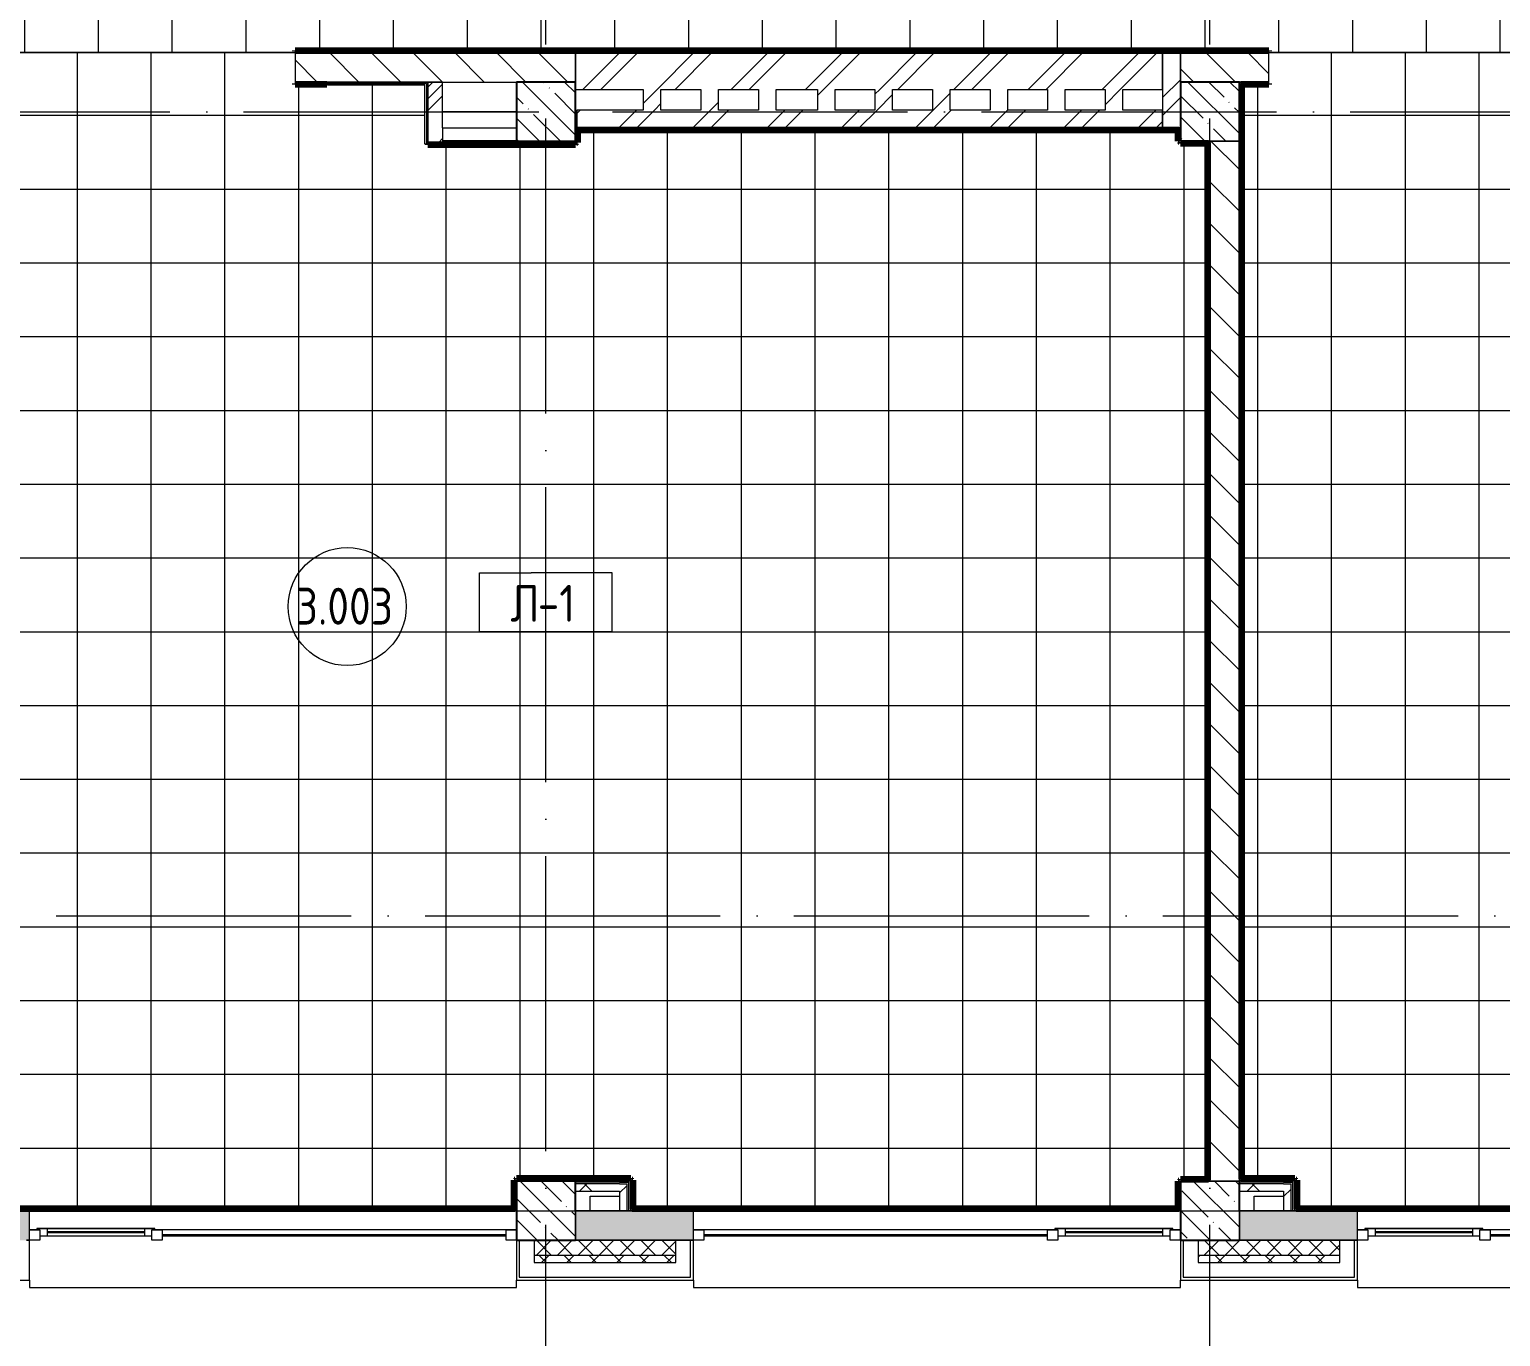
# Model space of a CAD drawing. Header units: millimetres. Extents: x 97 to 215964, y -4577 to 60645.
# Drawn here: x 77548 to 87518, y 42672 to 51533 of the extents above; entities that cross this region are included whole.
import ezdxf

# ---------------------------------------------------------------- set-up
doc = ezdxf.new("R2010")
doc.units = ezdxf.units.MM
doc.linetypes.add('ADSK_Линия сетки', pattern=[2500, 2000, -250, 0, -250])
for name, color, linetype, lineweight in [('A-AREA-____-IDEN', 2, 'Continuous', 20), ('A-FLOR-____-IDEN', 11, 'Continuous', 20), ('A-FLOR-____-OTLN', 192, 'Continuous', 9), ('A-FLOR-____-PATT', 8, 'Continuous', 9), ('A-GENM-____-MCUT', 13, 'Continuous', 9), ('A-GENM-____-OTLN', 13, 'Continuous', 9), ('A-GLAZ-____-MCUT', 151, 'Continuous', 9), ('A-GLAZ-____-OTLN', 151, 'Continuous', 9), ('A-WALL-____-MCUT', 113, 'Continuous', 9), ('A-WALL-____-PATT', 111, 'Continuous', 9), ('A-WALL-FNSH-MCUT', 113, 'Continuous', 9), ('I-WALL-____-OTLN', 2, 'Continuous', 9), ('S-COLS-____-MCUT', 52, 'Continuous', 9), ('S-COLS-____-OTLN', 52, 'Continuous', 9), ('S-GRID-____-OTLN', 1, 'Continuous', 9)]:
    doc.layers.add(name, color=color, linetype=linetype, lineweight=lineweight)
doc.styles.add('GOST Common', font='GOST_Common.ttf', dxfattribs={"width": 0.9, "height": 250})
pattern_1 = [(135, (0, 0), (-141.42136, -141.42136), [])]
pattern_2 = [(45, (0, 0), (-224.5064, 224.5064), []), (45, (79.38, 0), (0, 449.0128), []), (45, (-79.38, 0), (0, 449.0128), [])]
pattern_3 = [(135, (0, 0), (-142.5612, -142.5612), []), (135, (142.56, 0), (-142.5612, -142.5612), [252.016, -50.403, 3.353, -47.05])]
pattern_4 = [(45, (0, 0), (-251.4472, 251.4472), []), (45, (0, 381), (-251.4472, 251.4472), [])]
pattern_5 = [(45, (0, 0), (-141.42136, 141.42136), []), (135, (0, 0), (-141.42136, -141.42136), [])]
pattern_6 = [(270, (81372.87, 47450), (500, 3e-14), []), (0, (81372.87, 47450), (0, 500), [])]

# ---------------------------------------------------------------- blocks, each defined once
blk = doc.blocks.new('Окно_СКБ_2Ст1 - Окно_СКБ_2Ст_3300_ОК1-V17-О_АИ_ПП_8_400_Целиком')
at = {"layer": 'A-GLAZ-____-MCUT', "color": 90}
for p, q in [((-1650, -195), (-1650, -125)), ((-1650, -125), (-1580, -125)), ((-1580, -195), (-1650, -195)), ((-1580, -125), (-1580, -195)), ((750, -195), (750, -125)), ((750, -125), (820, -125)), ((820, -195), (750, -195)), ((820, -195), (800, -195)), ((800, -195), (800, -205)), ((820, -125), (820, -195)), ((1580, -155), (820, -155)), ((820, -155), (820, -195)), ((870, -205), (870, -155)), ((1530, -205), (1530, -155)), ((1580, -195), (1580, -125)), ((1580, -125), (1650, -125)), ((1580, -195), (1580, -155)), ((1650, -195), (1580, -195)), ((1600, -195), (1580, -195)), ((1600, -205), (1600, -195)), ((1650, -125), (1650, -195)), ((800, -205), (1600, -205)), ((1600, -205), (800, -205))]:
    blk.add_line(p, q, dxfattribs=at)
at = {"layer": 'A-GLAZ-____-MCUT', "color": 10, "lineweight": 5}
for p, q in [((750, -155), (-1580, -155)), ((750, -165), (-1580, -165)), ((870, -175), (1530, -175)), ((1530, -185), (870, -185))]:
    blk.add_line(p, q, dxfattribs=at)
at = {"layer": 'A-GLAZ-____-OTLN', "color": 10, "lineweight": 5}
for p, q in [((-1650, -195), (800, -195)), ((1600, -195), (1650, -195))]:
    blk.add_line(p, q, dxfattribs=at)
blk = doc.blocks.new('Окно_СКБ_2Ст1 - Окно_СКБ_2Ст 3300_ОК2л-V18-О_АИ_ПП_8_400_Целиком')
at = {"layer": 'A-GLAZ-____-MCUT', "color": 90}
for p, q in [((-1650, -195), (-1650, -125)), ((-1650, -125), (-1580, -125)), ((-1580, -195), (-1650, -195)), ((-1580, -195), (-1600, -195)), ((-1600, -195), (-1600, -205)), ((-1580, -125), (-1580, -195)), ((-820, -155), (-1580, -155)), ((-1580, -155), (-1580, -195)), ((-1530, -205), (-1530, -155)), ((-870, -205), (-870, -155)), ((-820, -195), (-820, -125)), ((-820, -125), (-750, -125)), ((-820, -195), (-820, -155)), ((-750, -195), (-820, -195)), ((-800, -195), (-820, -195)), ((-800, -205), (-800, -195)), ((-750, -125), (-750, -195)), ((1580, -195), (1580, -125)), ((1580, -125), (1650, -125)), ((1650, -195), (1580, -195)), ((1650, -125), (1650, -195)), ((-1600, -205), (-800, -205)), ((-800, -205), (-1600, -205))]:
    blk.add_line(p, q, dxfattribs=at)
at = {"layer": 'A-GLAZ-____-MCUT', "color": 10, "lineweight": 5}
for p, q in [((-1530, -175), (-870, -175)), ((-870, -185), (-1530, -185)), ((1580, -155), (-750, -155)), ((1580, -165), (-750, -165))]:
    blk.add_line(p, q, dxfattribs=at)
at = {"layer": 'A-GLAZ-____-OTLN', "color": 10, "lineweight": 5}
for p, q in [((-1650, -195), (-1600, -195)), ((-800, -195), (1650, -195))]:
    blk.add_line(p, q, dxfattribs=at)
blk = doc.blocks.new('WNW_Отлив1 - Отлив_металлический 2-28598290-О_АИ_ПП_8_400_Целиком')
at = {"layer": 'A-GLAZ-____-OTLN', "color": 10, "lineweight": 5}
for p, q in [((1650, 320), (-1650, 320)), ((-1650, 320), (-1650, 270)), ((1650, 270), (1650, 320))]:
    blk.add_line(p, q, dxfattribs=at)
blk = doc.blocks.new('BSC_Колонна _Прямоугольная - 400x400-V37-О_АИ_ПП_8_400_Целиком')
at = {"layer": 'S-COLS-____-OTLN', "lineweight": 5}
h = blk.add_hatch(dxfattribs=at)
h.set_pattern_fill('FP_46', color=256, style=0, pattern_type=2)
h.set_pattern_definition([(135, (-22249.98, -50975), (-142.5619, -142.5619), []), (135, (-22107.42, -50975), (-142.5619, -142.5619), [252.016, -50.403, 3.353, -47.05])])
h.paths.add_polyline_path([(-132.5, -200), (200, -200), (200, 200), (-200, 200), (-199.4, -200)])
at = {"layer": 'S-COLS-____-MCUT', "color": 130, "lineweight": 25}
for p, q in [((200, 200), (-200, 200)), ((-200, 200), (-200, -199)), ((200, -200), (200, 200)), ((-199.4, -200), (200, -200))]:
    blk.add_line(p, q, dxfattribs=at)
blk = doc.blocks.new('ASML_АР_Отделка Люка - ВО Отделка люков_Грунтовка 0_Шпатлевка 0_Окраска 0_0-42722003-О_АИ_ПП_8_400_Целиком')
at = {"layer": 'A-GENM-____-MCUT', "color": 130, "lineweight": 25}
for p, q in [((250, 3), (-250, 3)), ((-250, 3), (-250, 0)), ((250, 0), (250, 3)), ((-250, 0), (250, 0))]:
    blk.add_line(p, q, dxfattribs=at)
blk = doc.blocks.new('0083_СОШ675_АР_R22_rvt-1-О_АИ_ПП_8_400_Целиком')
at = {"layer": 'A-WALL-____-PATT', "lineweight": 5}
h = blk.add_hatch(dxfattribs=at)
h.set_pattern_fill('FP_10', color=10, style=0, pattern_type=2)
h.set_pattern_definition(pattern_1)
h.paths.add_polyline_path([(20859.7, 51175), (22450, 51175), (22450, 51375), (20550, 51375), (20550, 51175)])
h.paths.add_polyline_path([(17250, 51175), (18050, 51175), (18050, 51375), (17250, 51375)])
h.paths.add_polyline_path([(14750, 51175), (14750, 51375), (13050, 51375), (13050, 51175), (14570.9, 51175)])
h = blk.add_hatch(dxfattribs=at)
h.set_pattern_fill('FP_7', color=10, style=0, pattern_type=2)
h.set_pattern_definition(pattern_4)
h.paths.add_polyline_path([(26160, 51125), (26430, 51125), (26430, 51375), (22450, 51375), (22450, 51125), (26040, 51125)])
h = blk.add_hatch(dxfattribs=at)
h.set_pattern_fill('FP_10', color=10, style=0, pattern_type=2)
h.set_pattern_definition(pattern_1)
h.paths.add_polyline_path([(30921.8, 51175), (31450, 51175), (31450, 51375), (29650, 51375), (29650, 51175), (29765, 51175), (29765, 51180), (29775, 51180), (29775, 51175)])
h.paths.add_polyline_path([(27148.5, 51175), (27150, 51175), (27150, 51375), (26550, 51375), (26550, 51175)])
h = blk.add_hatch(dxfattribs=at)
h.set_pattern_fill('FP_11', color=10, style=0, pattern_type=2)
h.set_pattern_definition(pattern_2)
h.paths.add_polyline_path([(21455, 50766), (21550, 50766), (21550, 51175), (21450, 51175), (21450, 50771), (21455, 50771)])
h = blk.add_hatch(dxfattribs=at)
h.set_pattern_fill('FP_7', color=10, style=0, pattern_type=2)
h.set_pattern_definition(pattern_4)
h.paths.add_polyline_path([(23030, 50985), (23030, 51125), (22910, 51125), (22910, 50985)])
h = blk.add_hatch(dxfattribs=at)
h.set_pattern_fill('FP_7', color=10, style=0, pattern_type=2)
h.set_pattern_definition(pattern_4)
h.paths.add_polyline_path([(23300, 50985), (23420, 50985), (23420, 51125), (23300, 51125)])
h = blk.add_hatch(dxfattribs=at)
h.set_pattern_fill('FP_7', color=10, style=0, pattern_type=2)
h.set_pattern_definition(pattern_4)
h.paths.add_polyline_path([(24210, 50985), (24210, 51125), (24090, 51125), (24090, 50985)])
h = blk.add_hatch(dxfattribs=at)
h.set_pattern_fill('FP_7', color=10, style=0, pattern_type=2)
h.set_pattern_definition(pattern_4)
h.paths.add_polyline_path([(24600, 50985), (24600, 51125), (24480, 51125), (24480, 50985)])
h = blk.add_hatch(dxfattribs=at)
h.set_pattern_fill('FP_7', color=10, style=0, pattern_type=2)
h.set_pattern_definition(pattern_4)
h.paths.add_polyline_path([(24990, 50985), (24990, 51125), (24870, 51125), (24870, 50985)])
h = blk.add_hatch(dxfattribs=at)
h.set_pattern_fill('FP_7', color=10, style=0, pattern_type=2)
h.set_pattern_definition(pattern_4)
h.paths.add_polyline_path([(25260, 50985), (25380, 50985), (25380, 51125), (25260, 51125)])
h = blk.add_hatch(dxfattribs=at)
h.set_pattern_fill('FP_7', color=10, style=0, pattern_type=2)
h.set_pattern_definition(pattern_4)
h.paths.add_polyline_path([(26160, 50985), (26160, 51125), (26040, 51125), (26040, 50985)])
h = blk.add_hatch(dxfattribs=at)
h.set_pattern_fill('FP_7', color=10, style=0, pattern_type=2)
h.set_pattern_definition(pattern_4)
h.paths.add_polyline_path([(24633, 50865), (26430, 50865), (26430, 50985), (22460, 50985), (22460, 50865)])
h = blk.add_hatch(dxfattribs=at)
h.set_pattern_fill('FP_11', color=10, style=0, pattern_type=2)
h.set_pattern_definition(pattern_2)
h.paths.add_polyline_path([(21550, 50766), (21550.6, 50766), (21550, 50773)])
h = blk.add_hatch(dxfattribs=at)
h.set_pattern_fill('FP_10', color=10, style=0, pattern_type=2)
h.set_pattern_definition(pattern_1)
h.paths.add_polyline_path([(26750, 43725), (26950, 43725), (26950, 50775), (26750, 50775), (26750, 44091.3)])
h = blk.add_hatch(dxfattribs=at)
h.set_pattern_fill('FP_17', color=252, style=0, pattern_type=2)
h.set_pattern_definition(pattern_5)
h.paths.add_polyline_path([(22750, 43657), (22750, 43707), (22450, 43707), (22450, 43657), (22746.3, 43657)])
h = blk.add_hatch(dxfattribs=at)
h.set_pattern_fill('FP_17', color=252, style=0, pattern_type=2)
h.set_pattern_definition(pattern_5)
h.paths.add_polyline_path([(22750, 43525), (22800, 43525), (22800, 43707), (22750, 43707), (22750, 43602.8)])
h = blk.add_hatch(dxfattribs=at)
h.set_pattern_fill('FP_17', color=252, style=0, pattern_type=2)
h.set_pattern_definition(pattern_5)
h.paths.add_polyline_path([(26950, 43657), (27250, 43657), (27250, 43707), (26950, 43707)])
h = blk.add_hatch(dxfattribs=at)
h.set_pattern_fill('FP_17', color=252, style=0, pattern_type=2)
h.set_pattern_definition(pattern_5)
h.paths.add_polyline_path([(27250, 43525), (27300, 43525), (27300, 43707), (27250, 43707), (27250, 43602.8)])
h = blk.add_hatch(dxfattribs=at)
h.set_pattern_fill('FP_69', color=10, style=0, pattern_type=2)
h.set_pattern_definition([(50, (0, 0), (364.3679, -31.8783), [38.1, -419.1]), (355, (0, 0), (-70.4859, 382.1133), [30.48, -335.28]), (100.451, (30.36, -2.66), (293.885, 350.2334), [32.38, -356.18]), (46.184, (0, 101.6), (542.1585, -84.0858), [57.15, -628.65]), (96.636, (45.2, 94.6), (474.805, 494.8554), [48.57, -534.27]), (351.184, (0, 101.6), (474.8102, 494.85), [45.72, -502.92]), (21, (50.8, 76.2), (303.2285, -204.5305), [38.1, -419.1]), (326, (50.8, 76.2), (123.6039, 368.376), [30.48, -335.28]), (71.451, (76.07, 59.16), (426.8341, 163.8427), [32.38, -356.18]), (37.5, (0, 0), (6.17665, 169.11015), [16.764, -314.452, 16.764, -323.596, -336.55]), (37.5, (0, 0), (6.17665, 169.11015), [-671.576, 16.764, -319.786]), (7.5, (0, 0), (133.63888, 200.3615), [16.764, -177.292, 16.764, -306.832, -128.27]), (7.5, (0, 0), (133.63888, 200.3615), [-517.652, 16.764, -111.506]), (327.5, (-113.28, 0), (271.18182, -11.45836), [16.764, -110.236, 16.764, -379.476, -525.78]), (327.5, (-113.28, 0), (271.18182, -11.45836), [-523.24, 16.764, -509.016]), (317.5, (-164.08, 0), (296.2585, 50.85285), [16.764, -148.336, 16.764, -246.38, -373.38]), (317.5, (-164.08, 0), (296.2585, 50.85285), [-428.244, 16.764, -356.616])])
h.paths.add_polyline_path([(69050, 43325), (69050, 43525), (67050, 43525), (67050, 43325), (69030, 43325)])
h.paths.add_polyline_path([(64770, 43325), (65350, 43325), (65350, 43525), (64650, 43525), (64650, 43325), (64670, 43325)])
h.paths.add_polyline_path([(62670, 43325), (63350, 43325), (63350, 43525), (62550, 43525), (62550, 43325), (62570, 43325)])
h.paths.add_polyline_path([(58070, 43325), (58850, 43325), (58850, 43525), (58050, 43525), (58050, 43325)])
h.paths.add_polyline_path([(54350, 43325), (54350, 43525), (53550, 43525), (53550, 43325), (54190.3, 43325)])
h.paths.add_polyline_path([(51850, 43325), (51850, 43525), (51150, 43525), (51150, 43325), (51830, 43325)])
h.paths.add_polyline_path([(49850, 43325), (49850, 43525), (49050, 43525), (49050, 43325), (49788.2, 43325)])
h.paths.add_polyline_path([(45350, 43325), (45350, 43525), (44550, 43525), (44550, 43325), (44757.1, 43325)])
h.paths.add_polyline_path([(40355, 43325), (40850, 43325), (40850, 43525), (40050, 43525), (40050, 43325), (40170, 43325)])
h.paths.add_polyline_path([(36630, 43325), (36750, 43325), (36750, 43525), (36350, 43525), (36350, 43325), (36581.7, 43325)])
h.paths.add_polyline_path([(35950, 43325), (35950, 43525), (35550, 43525), (35550, 43325), (35670, 43325)])
h.paths.add_polyline_path([(33850, 43325), (33850, 43525), (33150, 43525), (33150, 43325), (33830, 43325)])
h.paths.add_polyline_path([(32230, 43325), (32250, 43325), (32250, 43525), (31450, 43525), (31450, 43325), (32179.5, 43325)])
h.paths.add_polyline_path([(27630, 43325), (27750, 43325), (27750, 43525), (26950, 43525), (26950, 43325), (27148.5, 43325)])
h.paths.add_polyline_path([(23250, 43325), (23250, 43525), (22450, 43525), (22450, 43325), (23230, 43325)])
h.paths.add_polyline_path([(18730, 43325), (18750, 43325), (18750, 43525), (17950, 43525), (17950, 43325), (18630, 43325)])
h.paths.add_polyline_path([(15730, 43325), (15850, 43325), (15850, 43525), (15150, 43525), (15150, 43325), (15270, 43325)])
h.paths.add_polyline_path([(14130, 43325), (14250, 43325), (14250, 43525), (13450, 43525), (13450, 43325), (13942, 43325)])
h.paths.add_polyline_path([(9750, 43325), (9750, 43525), (8950, 43525), (8950, 43325), (9730, 43325)])
h.paths.add_polyline_path([(5137.7, 43325), (5250, 43325), (5250, 43525), (4450, 43525), (4450, 43325), (5130, 43325)])
h.paths.add_polyline_path([(735.5, 43325), (750, 43325), (750, 43525), (200, 43525), (200, 43325), (730, 43325)])
h = blk.add_hatch(dxfattribs=at)
h.set_pattern_fill('FP_16', color=10, style=0, pattern_type=2)
h.set_pattern_definition([(45, (0, 0), (-70.71068, 70.71068), []), (135, (0, 0), (-70.71068, -70.71068), [])])
h.paths.add_polyline_path([(69030, 43225), (69050, 43225), (69050, 43325), (67170, 43325), (67170, 43225), (68654.6, 43225)])
h.paths.add_polyline_path([(63623.5, 43225), (63630, 43225), (63630, 43325), (62670, 43325), (62670, 43225), (62994.6, 43225)])
h.paths.add_polyline_path([(65230, 43225), (65230, 43325), (64770, 43325), (64770, 43225), (64881.3, 43225)])
h.paths.add_polyline_path([(58592.5, 43225), (59130, 43225), (59130, 43325), (58170, 43325), (58170, 43225)])
h.paths.add_polyline_path([(54630, 43225), (54630, 43325), (53670, 43325), (53670, 43225), (54190.3, 43225)])
h.paths.add_polyline_path([(51270, 43225), (51730, 43225), (51730, 43325), (51270, 43325)])
h.paths.add_polyline_path([(49170, 43225), (50130, 43225), (50130, 43325), (49170, 43325)])
h.paths.add_polyline_path([(44670, 43225), (45630, 43225), (45630, 43325), (44670, 43325)])
h.paths.add_polyline_path([(41130, 43225), (41130, 43325), (40170, 43325), (40170, 43225), (40983.8, 43225)])
h.paths.add_polyline_path([(36581.7, 43225), (36630, 43225), (36630, 43325), (35670, 43325), (35670, 43225), (35952.8, 43225)])
h.paths.add_polyline_path([(33270, 43225), (33730, 43225), (33730, 43325), (33270, 43325)])
h.paths.add_polyline_path([(31550.6, 43225), (32130, 43225), (32130, 43325), (31170, 43325), (31170, 43225)])
h.paths.add_polyline_path([(26670, 43225), (27630, 43225), (27630, 43325), (26670, 43325)])
h.paths.add_polyline_path([(23130, 43225), (23130, 43325), (22170, 43325), (22170, 43225), (22746.3, 43225)])
h.paths.add_polyline_path([(18630, 43225), (18630, 43325), (17670, 43325), (17670, 43225), (18344.2, 43225)])
h.paths.add_polyline_path([(15270, 43225), (15730, 43225), (15730, 43325), (15270, 43325)])
h.paths.add_polyline_path([(14130, 43225), (14130, 43325), (13170, 43325), (13170, 43225), (13942, 43225)])
h.paths.add_polyline_path([(9630, 43225), (9630, 43325), (8670, 43325), (8670, 43225), (9539.8, 43225)])
h.paths.add_polyline_path([(4170, 43225), (5130, 43225), (5130, 43325), (4170, 43325)])
h.paths.add_polyline_path([(106.6, 43225), (630, 43225), (630, 43325), (-300, 43325), (-300, 43225)])
h = blk.add_hatch(dxfattribs=at)
h.set_pattern_fill('FP_9', color=10, style=0, pattern_type=2)
h.set_pattern_definition([(135, (0, 0), (-84.85281, -84.85281), []), (225, (0, 0), (84.85281, -84.85281), [])])
h.paths.add_polyline_path([(69050, 43175), (69050, 43225), (67170, 43225), (67170, 43175), (69030, 43175)])
h.paths.add_polyline_path([(64770, 43175), (65230, 43175), (65230, 43225), (64770, 43225)])
h.paths.add_polyline_path([(63630, 43175), (63630, 43225), (62670, 43225), (62670, 43175), (63623.5, 43175)])
h.paths.add_polyline_path([(59130, 43175), (59130, 43225), (58170, 43225), (58170, 43175), (58592.5, 43175)])
h.paths.add_polyline_path([(53670, 43175), (54630, 43175), (54630, 43225), (53670, 43225)])
h.paths.add_polyline_path([(51270, 43175), (51730, 43175), (51730, 43225), (51270, 43225)])
h.paths.add_polyline_path([(50130, 43175), (50130, 43225), (49170, 43225), (49170, 43175), (49788.2, 43175)])
h.paths.add_polyline_path([(45630, 43175), (45630, 43225), (44670, 43225), (44670, 43175), (45386, 43175)])
h.paths.add_polyline_path([(40170, 43175), (41130, 43175), (41130, 43225), (40170, 43225)])
h.paths.add_polyline_path([(35670, 43175), (36630, 43175), (36630, 43225), (35670, 43225)])
h.paths.add_polyline_path([(33437.3, 43175), (33730, 43175), (33730, 43225), (33270, 43225), (33270, 43175)])
h.paths.add_polyline_path([(31550.6, 43175), (32130, 43175), (32130, 43225), (31170, 43225), (31170, 43175)])
h.paths.add_polyline_path([(27630, 43175), (27630, 43225), (26670, 43225), (26670, 43175), (27148.5, 43175)])
h.paths.add_polyline_path([(22746.3, 43175), (23130, 43175), (23130, 43225), (22170, 43225), (22170, 43175)])
h.paths.add_polyline_path([(18344.2, 43175), (18630, 43175), (18630, 43225), (17670, 43225), (17670, 43175), (17715.3, 43175)])
h.paths.add_polyline_path([(15730, 43175), (15730, 43225), (15270, 43225), (15270, 43175)])
h.paths.add_polyline_path([(13313.1, 43175), (14130, 43175), (14130, 43225), (13170, 43225), (13170, 43175)])
h.paths.add_polyline_path([(9539.8, 43175), (9630, 43175), (9630, 43225), (8670, 43225), (8670, 43175), (8911, 43175)])
h.paths.add_polyline_path([(4170, 43175), (5130, 43175), (5130, 43225), (4170, 43225)])
h.paths.add_polyline_path([(-350, 43175), (630, 43175), (630, 43225), (-350, 43225)])
at = {"layer": 'S-COLS-____-OTLN', "lineweight": 5}
h = blk.add_hatch(dxfattribs=at)
h.set_pattern_fill('FP_8', color=256, style=0, pattern_type=2)
h.set_pattern_definition(pattern_3)
h.paths.add_polyline_path([(26550, 50775), (26950, 50775), (26950, 51175), (26550, 51175), (26550, 50930.5)])
h = blk.add_hatch(dxfattribs=at)
h.set_pattern_fill('FP_8', color=256, style=0, pattern_type=2)
h.set_pattern_definition(pattern_3)
h.paths.add_polyline_path([(22117.4, 43325), (22450, 43325), (22450, 43725), (22050, 43725), (22050, 43325)])
h = blk.add_hatch(dxfattribs=at)
h.set_pattern_fill('FP_8', color=256, style=0, pattern_type=2)
h.set_pattern_definition(pattern_3)
h.paths.add_polyline_path([(26550, 43325), (26950, 43325), (26950, 43725), (26550, 43725), (26550, 43602.8)])
at = {"layer": 'A-FLOR-____-OTLN', "color": 90}
for p, q in [((22050, 50975), (21550, 50975)), ((22550, 43525), (22550, 43625)), ((22550, 43625), (22750, 43625)), ((27050, 43525), (27050, 43625)), ((27050, 43625), (27250, 43625))]:
    blk.add_line(p, q, dxfattribs=at)
at = {"layer": 'A-WALL-____-MCUT', "color": 50, "lineweight": 13}
for p, q in [((22450, 51375), (20550, 51375)), ((20550, 51375), (20550, 51175)), ((26430, 51375), (22450, 51375)), ((26430, 51125), (26430, 51375)), ((27150, 51375), (26550, 51375)), ((26550, 51375), (26550, 51175)), ((27150, 51175), (27150, 51375)), ((20550, 51175), (22050, 51175)), ((21550, 51175), (21450, 51175)), ((21450, 51175), (21450, 50771)), ((21550, 50866), (21550, 51175)), ((26550, 51175), (27150, 51175)), ((22450, 51125), (22910, 51125)), ((22910, 51125), (22910, 50985)), ((23030, 51125), (23300, 51125)), ((23030, 50985), (23030, 51125)), ((23300, 51125), (23300, 50985)), ((23420, 51125), (23690, 51125)), ((23420, 50985), (23420, 51125)), ((23690, 51125), (23690, 50985)), ((23810, 51125), (24090, 51125)), ((23810, 50985), (23810, 51125)), ((24090, 51125), (24090, 50985)), ((24210, 50985), (24210, 51125)), ((24210, 51125), (24480, 51125)), ((24480, 51125), (24480, 50985)), ((24600, 50985), (24600, 51125)), ((24600, 51125), (24870, 51125)), ((24870, 51125), (24870, 50985)), ((24990, 50985), (24990, 51125)), ((24990, 51125), (25260, 51125)), ((25260, 51125), (25260, 50985)), ((25380, 50985), (25380, 51125)), ((25380, 51125), (25650, 51125)), ((25650, 51125), (25650, 50985)), ((25770, 50985), (25770, 51125)), ((25770, 51125), (26040, 51125)), ((26040, 51125), (26040, 50985)), ((26160, 50985), (26160, 51125)), ((26160, 51125), (26430, 51125)), ((22910, 50985), (22460, 50985)), ((22460, 50985), (22460, 50865)), ((23300, 50985), (23030, 50985)), ((23690, 50985), (23420, 50985)), ((24090, 50985), (23810, 50985)), ((24480, 50985), (24210, 50985)), ((24870, 50985), (24600, 50985)), ((25260, 50985), (24990, 50985)), ((25650, 50985), (25380, 50985)), ((26040, 50985), (25770, 50985)), ((26430, 50985), (26160, 50985)), ((26430, 50865), (26430, 50985)), ((21550.6, 50866), (21550, 50866)), ((21550.6, 50776), (21550.6, 50866)), ((22460, 50865), (26430, 50865)), ((21455, 50766), (21550, 50766)), ((21550, 50766), (21550.6, 50766)), ((21550.6, 50766), (21550.6, 50773)), ((26750, 50775), (26750, 43725)), ((26950, 43725), (26950, 50775)), ((22450, 43707), (22450, 43657)), ((22750, 43707), (22450, 43707)), ((22750, 43707), (22800, 43707)), ((22800, 43525), (22800, 43707)), ((26950, 43707), (26950, 43657)), ((27250, 43707), (26950, 43707)), ((27250, 43707), (27300, 43707)), ((27300, 43525), (27300, 43707)), ((22450, 43657), (22750, 43657)), ((22750, 43657), (22750, 43525)), ((26950, 43657), (27250, 43657)), ((27250, 43657), (27250, 43525)), ((18750, 43525), (17950, 43525)), ((18750, 43325), (18750, 43525)), ((23250, 43525), (22450, 43525)), ((22750, 43525), (22800, 43525)), ((23250, 43325), (23250, 43525)), ((27750, 43525), (26950, 43525)), ((27250, 43525), (27300, 43525)), ((27750, 43325), (27750, 43525)), ((18750, 43325), (18730, 43325)), ((18730, 43325), (18750, 43325)), ((23130, 43325), (22450, 43325)), ((22450, 43325), (23130, 43325)), ((23230, 43325), (23130, 43325)), ((23130, 43325), (23230, 43325)), ((23250, 43325), (23230, 43325)), ((23230, 43325), (23250, 43325)), ((27630, 43325), (26950, 43325)), ((26950, 43325), (27630, 43325)), ((27730, 43325), (27630, 43325)), ((27630, 43325), (27730, 43325)), ((27750, 43325), (27730, 43325)), ((27730, 43325), (27750, 43325))]:
    blk.add_line(p, q, dxfattribs=at)
at = {"layer": 'A-WALL-____-MCUT', "color": 10, "lineweight": 5}
for p, q in [((22450, 51175), (22450, 51375)), ((22450, 51375), (22450, 51175)), ((26950, 50775), (26750, 50775)), ((22750, 43719.5), (22450, 43719.5)), ((22750, 43719.5), (22800, 43719.5)), ((22800, 43719.5), (22812.5, 43719.5)), ((22812.5, 43525), (22812.5, 43719.5)), ((26750, 43725), (26950, 43725)), ((27250, 43719.5), (26950, 43719.5)), ((27250, 43719.5), (27300, 43719.5)), ((27300, 43719.5), (27312.5, 43719.5)), ((27312.5, 43525), (27312.5, 43719.5)), ((22450, 43525), (22450, 43325)), ((26950, 43525), (26950, 43325)), ((22070, 43325), (22070, 43075)), ((22170, 43325), (22170, 43225)), ((23130, 43225), (23130, 43325)), ((23230, 43075), (23230, 43325)), ((26570, 43325), (26570, 43075)), ((26670, 43325), (26670, 43225)), ((27630, 43225), (27630, 43325)), ((27730, 43075), (27730, 43325)), ((22170, 43225), (22170, 43175)), ((22170, 43225), (23130, 43225)), ((22170, 43175), (23130, 43175)), ((23130, 43175), (23130, 43225)), ((26670, 43225), (26670, 43175)), ((26670, 43225), (27630, 43225)), ((26670, 43175), (27630, 43175)), ((27630, 43175), (27630, 43225)), ((22070, 43075), (23230, 43075)), ((26570, 43075), (27730, 43075))]:
    blk.add_line(p, q, dxfattribs=at)
at = {"layer": 'A-WALL-____-MCUT', "color": 90}
for p, q in [((22450, 43325), (22170, 43325)), ((26950, 43325), (26670, 43325))]:
    blk.add_line(p, q, dxfattribs=at)
at = {"layer": 'A-WALL-FNSH-MCUT', "color": 90}
for p, q in [((22750, 43732), (22450, 43732)), ((22450, 43732), (22450, 43719.5)), ((22450, 43719.5), (22450, 43707)), ((22800, 43732), (22750, 43732)), ((22812.5, 43732), (22800, 43732)), ((22825, 43732), (22812.5, 43732)), ((22825, 43525), (22825, 43732)), ((27250, 43732), (26950, 43732)), ((26950, 43732), (26950, 43719.5)), ((26950, 43719.5), (26950, 43707)), ((27300, 43732), (27250, 43732)), ((27312.5, 43732), (27300, 43732)), ((27325, 43732), (27312.5, 43732)), ((27325, 43525), (27325, 43732)), ((22800, 43525), (22812.5, 43525)), ((22812.5, 43525), (22825, 43525)), ((27300, 43525), (27312.5, 43525)), ((27312.5, 43525), (27325, 43525)), ((18750, 43055), (18750, 43325)), ((22070, 43325), (22050, 43325)), ((22050, 43325), (22050, 43055)), ((22170, 43325), (22070, 43325)), ((23250, 43055), (23250, 43325)), ((26570, 43325), (26550, 43325)), ((26550, 43325), (26550, 43055)), ((26670, 43325), (26570, 43325)), ((27750, 43055), (27750, 43325)), ((17550, 43055), (18750, 43055)), ((22050, 43055), (23250, 43055)), ((26550, 43055), (27750, 43055))]:
    blk.add_line(p, q, dxfattribs=at)
at = {"layer": 'I-WALL-____-OTLN', "color": 90}
for p, q in [((21550.6, 50866), (22050, 50866)), ((22050, 50773), (22050, 50766)), ((18750, 43525), (22040, 43525)), ((22040, 43525), (22050, 43525)), ((23250, 43525), (26540, 43525)), ((26540, 43525), (26550, 43525)), ((27750, 43525), (31050, 43525))]:
    blk.add_line(p, q, dxfattribs=at)
at = {"layer": 'S-COLS-____-MCUT', "color": 130, "lineweight": 25}
for p, q in [((26950, 51175), (26550, 51175)), ((26550, 51175), (26550, 50775)), ((26950, 50775), (26950, 51175)), ((26550, 50775), (26750, 50775)), ((22450, 43725), (22050, 43725)), ((22050, 43725), (22050, 43325)), ((22450, 43525), (22450, 43725)), ((26750, 43725), (26550, 43725)), ((26550, 43725), (26550, 43325)), ((26950, 43525), (26950, 43725)), ((22050, 43325), (22450, 43325)), ((26550, 43325), (26950, 43325))]:
    blk.add_line(p, q, dxfattribs=at)
at = {"layer": 'S-COLS-____-OTLN', "color": 90}
for p, q in [((26750, 50775), (26950, 50775)), ((26950, 43725), (26750, 43725)), ((22450, 43325), (22450, 43525)), ((26950, 43325), (26950, 43525))]:
    blk.add_line(p, q, dxfattribs=at)
at = {"layer": 'A-GENM-____-OTLN', "color": 90, "lineweight": 9, "rotation": 180}
blk.add_blockref('ASML_АР_Отделка Люка - ВО Отделка люков_Грунтовка 0_Шпатлевка 0_Окраска 0_0-42722003-О_АИ_ПП_8_400_Целиком', (21800.6, 50776), dxfattribs=at)
at = {"layer": 'A-GLAZ-____-OTLN', "color": 90, "lineweight": 9, "rotation": 180}
for name, p in [('Окно_СКБ_2Ст1 - Окно_СКБ_2Ст_3300_ОК1-V17-О_АИ_ПП_8_400_Целиком', (20400, 43200)), ('Окно_СКБ_2Ст1 - Окно_СКБ_2Ст 3300_ОК2л-V18-О_АИ_ПП_8_400_Целиком', (24900, 43200)), ('Окно_СКБ_2Ст1 - Окно_СКБ_2Ст_3300_ОК1-V17-О_АИ_ПП_8_400_Целиком', (29400, 43200)), ('WNW_Отлив1 - Отлив_металлический 2-28598290-О_АИ_ПП_8_400_Целиком', (20400, 43325)), ('WNW_Отлив1 - Отлив_металлический 2-28598290-О_АИ_ПП_8_400_Целиком', (24900, 43325)), ('WNW_Отлив1 - Отлив_металлический 2-28598290-О_АИ_ПП_8_400_Целиком', (29400, 43325))]:
    blk.add_blockref(name, p, dxfattribs=at)
at = {"layer": 'S-COLS-____-OTLN', "color": 90, "lineweight": 9}
blk.add_blockref('BSC_Колонна _Прямоугольная - 400x400-V37-О_АИ_ПП_8_400_Целиком', (22250, 50975), dxfattribs=at)
blk = doc.blocks.new('BSC_Колонна _Прямоугольная - ПР-1_Профиль торцевой для плитки-V143-О_АИ_ПП_8_400_Целиком')
at = {"layer": 'S-COLS-____-MCUT'}
for p, q in [((5, 5), (-5, 5)), ((-5, 5), (-5, -5)), ((5, -0.1), (5, 5)), ((-5, -5), (0, -5))]:
    blk.add_line(p, q, dxfattribs=at)
blk = doc.blocks.new('BSC_Колонна _Прямоугольная - ПР-1_Профиль торцевой для плитки-3497357-О_АИ_ПП_8_400_Целиком')
at = {"layer": 'S-COLS-____-MCUT'}
for p, q in [((5, 5), (-5, 5)), ((-5, 5), (-5, -5)), ((5, -5), (5, 5)), ((-5, -5), (5, -5))]:
    blk.add_line(p, q, dxfattribs=at)
blk = doc.blocks.new('ADSK_Марка_Перекрытие - Типоразмер_ADSK_Марка-158127-О_АИ_ПП_8_400_Целиком')
at = {"layer": 'A-FLOR-____-IDEN'}
for p, q in [((-4.5, 4), (-1, 4)), ((-4.5, 0), (-4.5, 4)), ((4.5, 4), (-1, 4)), ((4.5, 0), (4.5, 4)), ((4.5, 0), (-4.5, 0)), ((-4.5, 0), (4, 0))]:
    blk.add_line(p, q, dxfattribs=at)
blk = doc.blocks.new('ADSK_Марка_Помещение_ОдноЗначение - Номер-159740-О_АИ_ПП_8_400_Целиком')
at = {"layer": 'A-AREA-____-IDEN'}
blk.add_circle((0, 0), 4, dxfattribs=at)

msp = doc.modelspace()

# ---------------------------------------------------------------- hatches: boundary and pattern name
at = {"layer": 'A-FLOR-____-PATT'}
h = msp.add_hatch(dxfattribs=at)
h.set_pattern_fill('FP_198', color=256, style=0, pattern_type=2)
h.set_pattern_definition([(0, (75015.37, 54875), (0, 500), []), (90, (75015.37, 54875), (-500, 3e-14), [])])
h.paths.add_polyline_path([(67497.865903, 54675.000586), (67497.865903, 54874.998278), (65857.887824, 54874.997327), (65857.887824, 54675)])
h.paths.add_polyline_path([(58997.877039, 51374.999414), (61497.865903, 51374.999414), (61497.865903, 51390), (73547.909746, 51390), (73547.909746, 51375), (76047.909746, 51374.999414), (76047.909746, 51390), (76847.887824, 51390), (76847.887824, 51375), (79347.887824, 51374.999414), (79347.887824, 51390), (85947.887824, 51390), (85947.887824, 51375), (88447.887824, 51375), (88447.887824, 51390), (91217.865903, 51390), (91217.865903, 51674.999707), (91232.865903, 51674.999707), (91232.865903, 54374.999707), (91217.865903, 54374.999707), (91217.865903, 54660.000586), (87567.865903, 54660.267855), (87567.865903, 54675.000586), (87572.865903, 54675.000586), (87572.727233, 54875), (86072.887824, 54875), (86072.865903, 54675), (86067.865903, 54675), (86067.865903, 54660.000586), (83722.865903, 54660.000586), (83722.865903, 54665.000586), (83712.865903, 54665.000586), (83712.865903, 54675.000586), (83707.865903, 54675), (83707.865903, 57260), (82952.865903, 57260), (82952.865903, 57265), (82942.865903, 57265), (82942.865903, 57274.999414), (82937.865903, 57274.999414), (82937.865903, 58360), (81472.865903, 58360), (81472.865903, 58199.999414), (81454.865903, 58199.999414), (81454.865903, 58160.000586), (81449.865903, 58160.000586), (81449.865903, 58150.000586), (81439.865903, 58150.000586), (81439.865903, 58145.000586), (81212.865903, 58145.000586), (81212.865903, 58064.999414), (81197.887824, 58064.999414), (81197.887824, 57014.999414), (81212.865903, 57014.999414), (81212.865903, 54675), (81207.865903, 54675), (81207.865903, 54665.000586), (81197.865903, 54665.000586), (81196.736835, 54660.000586), (77670.156824, 54660.000586), (77670.156824, 54655.000586), (77168.506824, 54655.000586), (77168.506824, 54660.000586), (74557.887824, 54660.000586), (74557.887824, 54675), (74547.903648, 54675), (74547.903648, 54795), (73507.887824, 54793.858951), (73507.887824, 54660.000586), (72397.903648, 54660.000586), (72397.347315, 54665.000586), (72387.903648, 54665.000586), (72387.903648, 54675), (72382.903648, 54675), (72382.903648, 58274.820414), (72127.634255, 58274.820414), (72127.634255, 58360.000586), (68167.882899, 58360.000586), (68167.882899, 58274.820414), (67912.865903, 58274.820414), (67912.865903, 54675), (67907.865903, 54675), (67907.865903, 54665.000586), (67897.865903, 54665.000586), (67897.865903, 54660.000586), (67497.887824, 54660.000586), (67497.861097, 54675.000586), (65857.887824, 54675), (65857.887824, 54660.000586), (58897.865903, 54660.000586), (58897.865903, 54389.998828), (58812.865903, 54389.998828), (58812.865903, 51625.272332), (58897.865903, 51625.272332), (58897.865903, 51390), (58997.865903, 51390), (58997.865903, 51375)])
h.paths.add_polyline_path([(63827.596882, 51374.999414), (63827.593201, 51375), (63707.596601, 51375)])
h = msp.add_hatch(dxfattribs=at)
h.set_pattern_fill('FP_176', color=256, style=0, pattern_type=2)
h.set_pattern_definition(pattern_6)
h.paths.add_polyline_path([(81637.887825, 43540.000586), (85332.865903, 43540.000586), (85332.865903, 43725), (85337.865903, 43725.000586), (85337.865903, 43735.000586), (85347.865871, 43735.000586), (85348.291451, 43740.000586), (85532.887824, 43740.000586), (85532.887824, 50760.000586), (85347.865903, 50760.000586), (85347.844012, 50765.000586), (85337.865903, 50765.000586), (85337.865903, 50775), (85332.865903, 50775.328787), (85332.865903, 50850.000586), (81262.865903, 50850.000586), (81262.865903, 50766), (81257.865903, 50766), (81257.865903, 50756), (81247.865903, 50756), (81247.865903, 50751), (80247.887824, 50751), (80247.887824, 50756), (80227.887824, 50756.000586), (80227.887824, 51155), (79567.887824, 51155), (79567.887824, 51160), (79347.887824, 51160), (79347.865903, 51374.999414), (76847.887824, 51374.999414), (76847.887824, 51160), (76762.887824, 51160), (76762.887824, 50774.999997), (76757.887824, 50774.999998), (76757.887824, 50765.000586), (76747.887824, 50765.000586), (76747.418512, 50760.000586), (76562.865903, 50760.000586), (76562.865903, 43747.000586), (77122.887825, 43747.000586), (77122.887825, 43742.000586), (77132.887825, 43742.000586), (77132.887825, 43732.000586), (77137.887825, 43732.000586), (77137.887825, 43540.000586), (80832.865903, 43540.000586), (80832.865903, 43732.000586), (80837.865903, 43732.000586), (80837.865903, 43742.000586), (80847.865903, 43742.000586), (80847.865903, 43747.000586), (81622.887825, 43747.000586), (81622.887825, 43742.000586), (81632.887825, 43742.000586), (81632.887825, 43732.000586), (81637.887825, 43732.000586), (81637.887825, 43602.756471)])
h.paths.add_polyline_path([(81247.865903, 43725), (81247.851835, 43732.000586), (80847.865903, 43732.000586), (80847.865903, 43725), (80915.333402, 43725)])
h.paths.add_polyline_path([(76555.365903, 43725), (76747.887824, 43725), (76747.865903, 43732), (76547.887824, 43732.000586), (76547.887824, 43725)])
h.paths.add_polyline_path([(81247.865903, 50766), (81247.843981, 50774.999414), (80848.46465, 50774.999414), (80848.46465, 50766), (81247.333404, 50766)])
h.paths.add_polyline_path([(76747.865903, 50775.000586), (76747.887824, 50775.175334), (76747.865903, 50775.003373)])
h = msp.add_hatch(dxfattribs=at)
h.set_pattern_fill('FP_176', color=256, style=0, pattern_type=2)
h.set_pattern_definition(pattern_6)
h.paths.add_polyline_path([(94121.81199, 43540.000586), (94357.887824, 43540.000586), (94357.887824, 43732.000586), (94362.887824, 43732.000586), (94362.887824, 43742.000586), (94372.887824, 43742.000586), (94373.495234, 43747.000586), (94732.887824, 43747.000586), (94732.887824, 50850.000586), (90262.865903, 50850.000586), (90262.865903, 50766), (90257.865903, 50766), (90257.865903, 50756), (90247.865903, 50756), (90247.865903, 50751), (89247.887824, 50751), (89247.887824, 50756), (89227.887824, 50756.000586), (89227.887824, 51155), (88567.887824, 51155), (88567.887824, 51160.000586), (88447.887824, 51160.000586), (88447.725474, 51374.999414), (85947.887824, 51374.999414), (85947.462871, 51160.000586), (85762.887824, 51160.000586), (85762.887824, 43747.000586), (86122.887825, 43747.000586), (86122.887825, 43742.000586), (86132.887825, 43742.000586), (86132.887825, 43732.000586), (86137.887825, 43731.971771), (86137.887825, 43540.000586), (89832.887824, 43540.000586), (89832.887824, 43732.000586), (89837.887824, 43732.000586), (89837.887824, 43742.000586), (89847.887824, 43742.000586), (89847.887824, 43747.000586), (90622.887825, 43747.000586), (90622.887825, 43742.000586), (90632.887825, 43742.000586), (90632.887825, 43732.000586), (90637.887825, 43732.000586), (90637.887825, 43540.000586), (94091.604913, 43540.000586)])
h.paths.add_polyline_path([(90247.865903, 43725), (90247.865903, 43732), (89847.887824, 43732.000586), (89847.887824, 43725), (89854.88841, 43725)])
h.paths.add_polyline_path([(90247.333404, 50766), (90247.865903, 50766), (90247.843981, 50774.999414), (89847.887824, 50774.999414), (89847.887824, 50766)])
at = {"layer": 'A-WALL-____-PATT'}
h = msp.add_hatch(color=7, dxfattribs=at)
h.paths.add_polyline_path([(91222.865903, 51375), (91222.865903, 51385), (88447.887824, 51385), (88447.887824, 51375), (90977.412326, 51375)])
h.paths.add_polyline_path([(85947.887824, 51375), (85947.887824, 51385), (79347.887824, 51385), (79347.887824, 51375), (85946.372864, 51375.002295)])
h.paths.add_polyline_path([(76847.887824, 51375), (76847.887824, 51385), (76047.909746, 51385), (76047.909746, 51375)])
h.paths.add_polyline_path([(73547.909746, 51375), (73547.909746, 51385), (61497.865903, 51385), (61497.865903, 51375), (73368.77421, 51375)])
h.paths.add_polyline_path([(58797.865903, 51375), (58997.865903, 51375), (58997.865903, 51385), (58797.865903, 51385)])
h = msp.add_hatch(dxfattribs=at)
h.set_pattern_fill('FP_7', style=0, pattern_type=2)
h.set_pattern_definition([(45, (58797.9, 0), (-251.4472, 251.4472), []), (45, (58797.9, 381), (-251.4472, 251.4472), [])])
h.paths.add_polyline_path([(85317.492931, 50865.000586), (85347.887824, 50865.000586), (85347.887824, 51375), (85227.887824, 51375), (85227.887824, 50865.000586)])
h = msp.add_hatch(color=7, dxfattribs=at)
h.paths.add_polyline_path([(80247.887824, 51165), (80247.887824, 51175), (79347.887824, 51175), (79347.887824, 51165), (79562.887824, 51165.075758), (79562.887824, 51170), (79572.887824, 51170), (79572.887824, 51165), (80237.887824, 51165)])
h.paths.add_polyline_path([(76757.887824, 51165), (76847.887824, 51165), (76847.887824, 51175), (76757.887824, 51175)])
for points in [[(80237.88841, 50756.000586), (80247.887824, 50756.000586), (80247.887824, 50761), (80242.887824, 50761), (80242.887824, 50771), (80247.887824, 50771), (80247.887824, 51165), (80237.887824, 51165), (80237.887824, 50930.487821)], [(85747.887824, 43732.000586), (85757.887824, 43732.000586), (85757.887824, 51175.000586), (85747.887824, 51175.000586), (85747.887824, 44091.271895)], [(81257.865903, 50756), (81257.865903, 50865.000586), (81247.865903, 50865.000586), (81247.865903, 50756)], [(85337.865903, 50855.000586), (85337.865903, 50865.000586), (81257.865903, 50865.000586), (81257.865903, 50855.000586), (85317.492931, 50855.000586)], [(85347.865903, 50775.000586), (85347.865903, 50865.000586), (85337.865903, 50865.000586), (85337.865903, 50775.000586)], [(80252.887824, 50756), (81247.865903, 50756), (81247.865903, 50766), (80252.887824, 50766), (80252.887824, 50761), (80247.887824, 50761), (80247.887824, 50756)], [(85537.887824, 50765.000586), (85547.887824, 50765.000586), (85547.887824, 50775.000586), (85337.865903, 50775.000586), (85337.865903, 50765.000586)], [(85537.887824, 43735.000586), (85547.887824, 43735.000586), (85547.887824, 50765.000586), (85537.887824, 50765.000586), (85537.887824, 44091.271895)], [(80847.865903, 43535.000586), (80847.865903, 43742.000586), (80837.865903, 43742.000586), (80837.865903, 43535.000586)], [(81622.887825, 43732.000586), (81632.887825, 43732.000586), (81632.887825, 43742.000586), (80847.865903, 43742.000586), (80847.865903, 43732.000586), (81544.213335, 43732.000586)], [(81632.887825, 43535.000586), (81632.887825, 43732.000586), (81622.887825, 43732.000586), (81622.887825, 43535.000586)], [(85337.865903, 43535.000586), (85347.865903, 43535.000586), (85347.865903, 43735.000586), (85337.865903, 43735.000586), (85337.865903, 43602.756471)], [(85347.865903, 43725.000586), (85547.887824, 43725.000586), (85547.887824, 43735.000586), (85347.865903, 43735.000586)], [(86122.887825, 43732.000586), (86132.887825, 43732.000586), (86132.887825, 43742.000586), (85757.887824, 43742.000586), (85757.887824, 43732.000586), (85946.372864, 43732.000586)], [(86132.887825, 43535.000586), (86132.887825, 43732.000586), (86122.887825, 43732.000586), (86122.887825, 43535.000586)], [(82047.865903, 43525.000586), (82047.865903, 43535.000586), (81622.887825, 43535.000586), (81622.887825, 43525.000586)], [(86547.887824, 43525.000586), (86547.887824, 43535.000586), (86122.887825, 43535.000586), (86122.887825, 43525.000586)]]:
    msp.add_hatch(color=7, dxfattribs=at).paths.add_polyline_path(points)
h = msp.add_hatch(color=7, dxfattribs=at)
h.paths.add_polyline_path([(89237.887824, 51165.000586), (89247.887824, 51165.000586), (89247.887824, 51175.000586), (88572.887824, 51175.000586), (88572.887824, 51170.000586), (88562.887824, 51170.000586), (88562.887824, 51175.000586), (88447.887824, 51175.000586), (88447.887824, 51165.000586), (89227.887824, 51165.000586)])
h.paths.add_polyline_path([(85946.372864, 51165.000586), (85947.887824, 51165.000586), (85947.887824, 51175.000586), (85757.887824, 51175.000586), (85757.887824, 51165.000586)])

# ---------------------------------------------------------------- linework, layer by layer
at = {"layer": 'A-FLOR-____-OTLN'}
for p, q in [((79347.887824, 51374.999414), (76847.887824, 51374.999414)), ((85947.887824, 51374.999414), (88447.887824, 51374.999414)), ((88447.865903, 51374.999414), (85947.887824, 51374.999414))]:
    msp.add_line(p, q, dxfattribs=at)
at = {"layer": 'A-WALL-____-MCUT', "color": 7}
for p, q in [((85947.887824, 51385), (79347.887824, 51385)), ((79347.887824, 51385), (79347.887824, 51375)), ((79347.887824, 51375), (85947.887824, 51375)), ((85347.887824, 51375), (85227.887824, 51375)), ((85227.887824, 51375), (85227.887824, 50865.000586)), ((85347.887824, 50865.000586), (85347.887824, 51375)), ((85947.887824, 51375), (85947.887824, 51385)), ((80247.887824, 51175), (79347.887824, 51175)), ((79347.887824, 51175), (79347.887824, 51165)), ((79347.887824, 51165), (79562.887824, 51165)), ((80247.887824, 50771), (80247.887824, 51175)), ((85747.887824, 51175.000586), (85747.887824, 43732.000586)), ((85947.887824, 51175.000586), (85747.887824, 51175.000586)), ((85757.887824, 43742.000586), (85757.887824, 51165.000586)), ((85757.887824, 51165.000586), (85947.887824, 51165.000586)), ((85947.887824, 51165.000586), (85947.887824, 51175.000586)), ((85347.887824, 50865.000586), (81247.865903, 50865.000586)), ((81257.865903, 50756), (81257.865903, 50855.000586)), ((81257.865903, 50855.000586), (85337.865903, 50855.000586)), ((85337.865903, 50855.000586), (85337.865903, 50765.000586)), ((85347.865903, 50775.000586), (85347.865903, 50865.000586)), ((80237.887824, 50756), (81257.865903, 50756)), ((81247.865903, 50766), (80252.887824, 50766)), ((81247.865903, 50775), (81247.865903, 50766)), ((85337.865903, 50765.000586), (85547.887824, 50765.000586)), ((85547.887824, 50775.000586), (85347.865903, 50775.000586)), ((85537.887824, 50765.000586), (85537.887824, 43735.000586)), ((85547.887824, 43725.000586), (85547.887824, 50775.000586)), ((80837.865903, 43742.000586), (80837.865903, 43535.000586)), ((81632.887825, 43742.000586), (80837.865903, 43742.000586)), ((80847.865903, 43535.000586), (80847.865903, 43732.000586)), ((80847.865903, 43732.000586), (81622.887825, 43732.000586)), ((81622.887825, 43732.000586), (81622.887825, 43525.000586)), ((81632.887825, 43535.000586), (81632.887825, 43742.000586)), ((85337.865903, 43735.000586), (85337.865903, 43535.000586)), ((85547.887824, 43735.000586), (85337.865903, 43735.000586)), ((85347.865903, 43535.000586), (85347.865903, 43725.000586)), ((85347.865903, 43725.000586), (85547.887824, 43725.000586)), ((85747.887824, 43732.000586), (86122.887825, 43732.000586)), ((86132.887825, 43742.000586), (85757.887824, 43742.000586)), ((86122.887825, 43732.000586), (86122.887825, 43525.000586)), ((86132.887825, 43535.000586), (86132.887825, 43742.000586)), ((80837.865903, 43535.000586), (80847.865903, 43535.000586)), ((81622.887825, 43525.000586), (82047.865903, 43525.000586)), ((82047.865903, 43535.000586), (81632.887825, 43535.000586)), ((82047.865903, 43525.000586), (82047.865903, 43535.000586)), ((85337.865903, 43535.000586), (85347.865903, 43535.000586)), ((86122.887825, 43525.000586), (86547.887824, 43525.000586)), ((86547.887824, 43535.000586), (86132.887825, 43535.000586)), ((86547.887824, 43525.000586), (86547.887824, 43535.000586))]:
    msp.add_line(p, q, dxfattribs=at)
at = {"layer": 'I-WALL-____-OTLN', "color": 5, "lineweight": 90}
for p, q in [((79347.887824, 51390), (85947.887824, 51390)), ((79347.887824, 51390), (79347.887824, 51385)), ((85947.887824, 51385), (85947.887824, 51390)), ((79347.887824, 51165), (79347.887824, 51160)), ((79562.887824, 51160), (79347.887824, 51160)), ((85947.887824, 51160.000586), (85757.887824, 51160.000586)), ((85762.887824, 51165.000586), (85762.887824, 43742.000586)), ((85947.887824, 51160.000586), (85947.887824, 51165.000586)), ((85337.865903, 50850.000586), (81257.865903, 50850.000586)), ((81262.865903, 50855.000586), (81262.865903, 50766)), ((85332.865903, 50775.000586), (85332.865903, 50855.000586)), ((80247.887824, 50756), (80247.887824, 50751)), ((81247.865903, 50751), (80247.887824, 50751)), ((81247.865903, 50751), (81247.865903, 50756)), ((81257.865903, 50766), (81262.865903, 50766)), ((85332.865903, 50775.000586), (85337.865903, 50775.000586)), ((85347.865903, 50765.000586), (85347.865903, 50760.000586)), ((85537.887824, 50760.000586), (85347.865903, 50760.000586)), ((85532.887824, 43735.000586), (85532.887824, 50765.000586)), ((80832.865903, 43535.000586), (80832.865903, 43732.000586)), ((80837.865903, 43732.000586), (80832.865903, 43732.000586)), ((80847.865903, 43747.000586), (81622.887825, 43747.000586)), ((80847.865903, 43747.000586), (80847.865903, 43742.000586)), ((81622.887825, 43742.000586), (81622.887825, 43747.000586)), ((81637.887825, 43732.000586), (81632.887825, 43732.000586)), ((81637.887825, 43732.000586), (81637.887825, 43534.880098)), ((85332.865903, 43535.000586), (85332.865903, 43725.000586)), ((85337.865903, 43725.000586), (85332.865903, 43725.000586)), ((85347.865903, 43740.000586), (85537.887824, 43740.000586)), ((85347.865903, 43740.000586), (85347.865903, 43735.000586)), ((85757.881097, 43747.000586), (86122.887825, 43747.000586)), ((86122.887825, 43742.000586), (86122.887825, 43747.000586)), ((86137.887825, 43732.000586), (86132.887825, 43732.000586)), ((86137.887825, 43732.000586), (86137.887825, 43534.880104)), ((77132.887825, 43540.000586), (80837.865903, 43540.000586)), ((81632.887825, 43540.000586), (85337.865903, 43540.000586)), ((86132.887825, 43540.000586), (89837.887824, 43540.000586))]:
    msp.add_line(p, q, dxfattribs=at)
at = {"layer": 'I-WALL-____-OTLN'}
for p, q in [((79567.887824, 51165), (80237.887824, 51165)), ((79567.887824, 51155), (79567.887824, 51165)), ((80227.887824, 51155), (79567.887824, 51155)), ((80227.887824, 50756.000586), (80227.887824, 51155)), ((80237.887824, 51165), (80237.887824, 50756.000586)), ((80227.887824, 50756.000586), (80237.887824, 50756.000586)), ((77547.865903, 43535.000586), (80837.865903, 43535.000586)), ((80847.865903, 43525.000586), (77547.887824, 43525.000586)), ((82047.865903, 43535.000586), (85337.865903, 43535.000586)), ((85347.865903, 43525.000586), (82047.887824, 43525.000586)), ((86547.887824, 43535.000586), (89837.887824, 43535.000586)), ((89847.865903, 43525.000586), (86547.887824, 43525.000586))]:
    msp.add_line(p, q, dxfattribs=at)
at = {"layer": 'S-GRID-____-OTLN', "linetype": 'ADSK_Линия сетки'}
for p, q in [((81047.887824, -3572.657751), (81047.887824, 60644.999414)), ((85547.887824, -3572.657751), (85547.887824, 60644.999414)), ((56498.336609, 50975.000586), (213876.441901, 50975.000586)), ((55228.336609, 45525.000586), (215146.441901, 45525.000586)), ((55228.336609, 43525.000586), (215146.441901, 43525.000586))]:
    msp.add_line(p, q, dxfattribs=at)

# ---------------------------------------------------------------- block references
at = {"color": 250, "lineweight": 5}
msp.add_blockref('0083_СОШ675_АР_R22_rvt-1-О_АИ_ПП_8_400_Целиком', (58797.887824, 0), dxfattribs=at)
at = {"layer": 'A-AREA-____-IDEN', "xscale": 99.99999999999993, "yscale": 99.99999999999993, "zscale": 99.99999999999993}
msp.add_blockref('ADSK_Марка_Помещение_ОдноЗначение - Номер-159740-О_АИ_ПП_8_400_Целиком', (79701.549862, 47620.234589), dxfattribs=at)
at = {"layer": 'A-FLOR-____-IDEN', "xscale": 99.99999999999993, "yscale": 99.99999999999993, "zscale": 99.99999999999993}
msp.add_blockref('ADSK_Марка_Перекрытие - Типоразмер_ADSK_Марка-158127-О_АИ_ПП_8_400_Целиком', (81047.865903, 47449.999707), dxfattribs=at)
at = {"layer": 'S-COLS-____-OTLN'}
for name, p in [('BSC_Колонна _Прямоугольная - ПР-1_Профиль торцевой для плитки-V143-О_АИ_ПП_8_400_Целиком', (79567.887824, 51165)), ('BSC_Колонна _Прямоугольная - ПР-1_Профиль торцевой для плитки-3497357-О_АИ_ПП_8_400_Целиком', (80247.887824, 50766))]:
    msp.add_blockref(name, p, dxfattribs=at)

# ---------------------------------------------------------------- texts
at = {"layer": 'A-AREA-____-IDEN', "lineweight": 9, "insert": (79352.342604, 47747.959661), "char_height": 250, "width": 858.6073125, "attachment_point": 1, "style": 'GOST Common'}
msp.add_mtext('3.003', dxfattribs=at)
at = {"layer": 'A-FLOR-____-IDEN', "lineweight": 9, "char_height": 250, "attachment_point": 1, "style": 'GOST Common'}
for s, insert, width in [('\\fGOST Common|b0|i0|c204|p34|;\\W.9;Л', (80808.185057, 47767.837281), 223.6708125), ('-1', (80992.731932, 47767.837281), 331.898625)]:
    msp.add_mtext(s, dxfattribs=dict(at, insert=insert, width=width))

doc.saveas('drawing.dxf')
